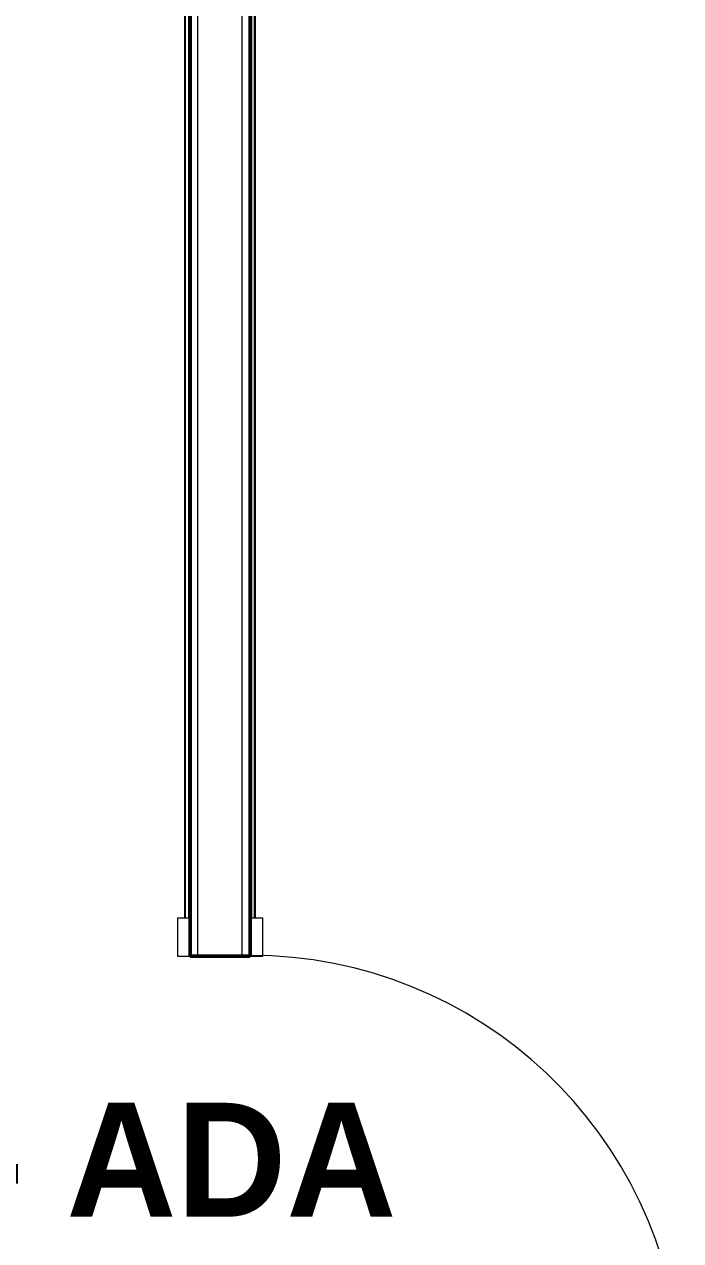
# Model space of a CAD drawing. Header units: inches. Extents: x -4235 to -464, y 9706 to 12425.
# Drawn here: x -3065.1 to -3013.3, y 10636.3 to 10732.3 of the extents above; entities that cross this region are included whole.
import ezdxf

# ---------------------------------------------------------------- set-up
doc = ezdxf.new("R2010")
doc.units = ezdxf.units.IN
doc.header["$MEASUREMENT"] = 0
for name, color, linetype, lineweight in [('0-1', 7, 'Continuous', 5), ('0-2', 10, 'Continuous', 9), ('A-AREA-IDEN', 2, 'Continuous', 9), ('A-DOOR-1', 7, 'Continuous', 9), ('A-DOOR-2', 90, 'Continuous', 20), ('A-DOOR-FRAM-1', 90, 'Continuous', 20), ('A-WALL-1', 250, 'Continuous', 50), ('A-WALL-2', 50, 'Continuous', 13), ('A-WALL-3', 10, 'Continuous', 9), ('A-WALL-4', 254, 'Continuous', 9), ('A-WALL-5', 7, 'Continuous', 9)]:
    doc.layers.add(name, color=color, linetype=linetype, lineweight=lineweight)
doc.styles.add('Century Gothic_B', font='GOTHICB.TTF', dxfattribs={"height": 9})

# ---------------------------------------------------------------- blocks, each defined once
blk = doc.blocks.new('Basic Wall _ INT - W4BØF - _5_8 GYP - 2X4 WOOD_BATT_ - 5_8 GYP_ - ___-2682874-BACKGROUND - 1ST FLOOR')
at = {"layer": 'A-WALL-3'}
blk.add_line((-3052.021, 10661.714), (-3052.021, 10658.714), dxfattribs=at)
at = {"layer": 'A-WALL-4'}
for p, q in [((-3052.372, 10661.714), (-3052.372, 10812.889)), ((-3052.021, 10812.889), (-3052.021, 10661.714))]:
    blk.add_line(p, q, dxfattribs=at)
at = {"layer": 'A-WALL-5'}
for p, q in [((-3052.434, 10661.714), (-3052.434, 10812.889)), ((-3052.146, 10812.889), (-3052.146, 10661.714))]:
    blk.add_line(p, q, dxfattribs=at)
blk = doc.blocks.new('Basic Wall _ INT - W4BØF - _5_8 GYP - 2X4 WOOD_BATT_ - 5_8 GYP_ - ___-2682873-BACKGROUND - 1ST FLOOR')
at = {"layer": 'A-WALL-3'}
blk.add_line((-3047.271, 10661.714), (-3047.271, 10658.714), dxfattribs=at)
at = {"layer": 'A-WALL-4'}
for p, q in [((-3047.271, 10779.514), (-3047.271, 10661.714)), ((-3046.919, 10661.714), (-3046.919, 10779.514))]:
    blk.add_line(p, q, dxfattribs=at)
at = {"layer": 'A-WALL-5'}
for p, q in [((-3047.146, 10661.714), (-3047.146, 10779.514)), ((-3046.857, 10661.714), (-3046.857, 10779.514))]:
    blk.add_line(p, q, dxfattribs=at)
blk = doc.blocks.new('SWING - SINGLE - FLUSH - 2-10 x 6-8 - PRIVACY-3199407-BACKGROUND - 1ST FLOOR')
at = {"layer": 'A-DOOR-1'}
blk.add_arc((17, 2.375), 34.067, 93.36569, 180, dxfattribs=at)
at = {"layer": 'A-DOOR-2'}
for p, q in [((15, 2.375), (15, 36.383)), ((17, 36.383), (15, 36.383)), ((17, 2.375), (17, 36.383)), ((17, 2.375), (15, 2.375))]:
    blk.add_line(p, q, dxfattribs=at)
at = {"layer": 'A-DOOR-FRAM-1'}
for p, q in [((-17, 3.375), (-20, 3.375)), ((-20, 3.375), (-20, 2.375)), ((-17, 2.375), (-17, 3.375)), ((20, 3.375), (17, 3.375)), ((17, 3.375), (17, 2.375)), ((20, 2.375), (20, 3.375)), ((-20, 2.375), (-17, 2.375)), ((17, 2.375), (20, 2.375)), ((-17, -2.375), (-20, -2.375)), ((-20, -2.375), (-20, -3.375)), ((-17, -3.375), (-17, -2.375)), ((20, -2.375), (17, -2.375)), ((17, -2.375), (17, -3.375)), ((20, -3.375), (20, -2.375)), ((-20, -3.375), (-17, -3.375)), ((17, -3.375), (20, -3.375))]:
    blk.add_line(p, q, dxfattribs=at)
blk = doc.blocks.new('CTR - 1st Phase - Unit Layouts_rvt-1-BACKGROUND - 1ST FLOOR')
at = {"layer": 'A-WALL-1'}
for p, q in [((-3052.021, 10812.889), (-3052.021, 10658.714)), ((-3047.271, 10658.714), (-3047.271, 10780.514)), ((-3052.021, 10658.714), (-3047.271, 10658.714))]:
    blk.add_line(p, q, dxfattribs=at)
at = {"layer": 'A-WALL-2'}
for p, q in [((-3051.396, 10658.714), (-3051.396, 10812.264)), ((-3047.896, 10658.714), (-3047.896, 10781.139))]:
    blk.add_line(p, q, dxfattribs=at)
at = {"layer": 'A-WALL-3'}
for p, q in [((-3052.021, 10812.889), (-3052.021, 10661.714)), ((-3047.271, 10661.714), (-3047.271, 10779.514)), ((-3052.021, 10661.714), (-3052.021, 10658.714)), ((-3047.271, 10658.714), (-3047.271, 10661.714))]:
    blk.add_line(p, q, dxfattribs=at)
at = {"layer": 'A-WALL-4'}
blk.add_line((-3047.271, 10658.714), (-3052.021, 10658.714), dxfattribs=at)
at = {"layer": '0-2'}
for name in ['Basic Wall _ INT - W4BØF - _5_8 GYP - 2X4 WOOD_BATT_ - 5_8 GYP_ - ___-2682874-BACKGROUND - 1ST FLOOR', 'Basic Wall _ INT - W4BØF - _5_8 GYP - 2X4 WOOD_BATT_ - 5_8 GYP_ - ___-2682873-BACKGROUND - 1ST FLOOR']:
    blk.add_blockref(name, (0, 0), dxfattribs=at)
at = {"layer": '0-2', "rotation": 270.0000000000024}
blk.add_blockref('SWING - SINGLE - FLUSH - 2-10 x 6-8 - PRIVACY-3199407-BACKGROUND - 1ST FLOOR', (-3049.646, 10641.714), dxfattribs=at)

msp = doc.modelspace()

# ---------------------------------------------------------------- block references
at = {"layer": '0-1'}
msp.add_blockref('CTR - 1st Phase - Unit Layouts_rvt-1-BACKGROUND - 1ST FLOOR', (0, 0), dxfattribs=at)

# ---------------------------------------------------------------- texts
at = {"layer": 'A-AREA-IDEN', "insert": (-3108.597, 10647.145), "char_height": 9, "width": 90.9, "attachment_point": 1, "style": 'Century Gothic_B'}
msp.add_mtext('1BD B - ADA', dxfattribs=at)

doc.saveas('drawing.dxf')
